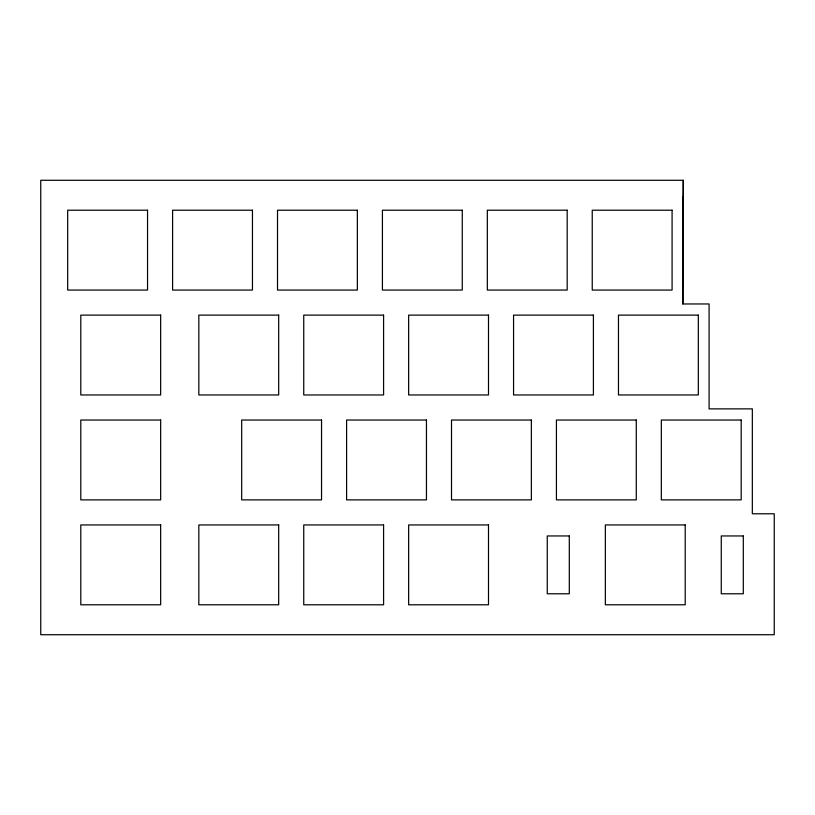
<?xml version="1.0" encoding="UTF-8"?>
<svg xmlns="http://www.w3.org/2000/svg" width="815" height="815" viewBox="0 0 815 815"><rect width="100%" height="100%" fill="white"/><g stroke="black" fill="none" stroke-linecap="round" stroke-linejoin="round"><path stroke-width="1.22" d="M682.848 303.964L683.265 180.278L40.75 180.278L40.75 634.722L774.25 634.722L774.25 513.786L752.337 513.786L752.337 408.875L709.081 408.875L709.081 303.964L682.848 303.964L682.848 196.792M683.265 180.278L683.265 196.792M147.546 210.209L67.686 210.209L67.686 290.059L147.546 290.059L147.546 210.209M252.456 210.209L172.597 210.209L172.597 290.059L252.456 290.059L252.456 210.209M357.357 210.209L277.507 210.209L277.507 290.059L357.357 290.059L357.357 210.209M462.268 210.209L382.418 210.209L382.418 290.059L462.268 290.059L462.268 210.209M567.179 210.209L487.329 210.209L487.329 290.059L567.179 290.059L567.179 210.209M672.09 210.209L592.24 210.209L592.24 290.059L672.09 290.059L672.09 210.209M160.657 315.12L80.797 315.12L80.797 394.969L160.657 394.969L160.657 315.12M278.679 315.12L198.829 315.12L198.829 394.969L278.679 394.969L278.679 315.12M383.59 315.12L303.74 315.12L303.74 394.969L383.59 394.969L383.59 315.12M488.501 315.12L408.651 315.12L408.651 394.969L488.501 394.969L488.501 315.12M593.412 315.12L513.562 315.12L513.562 394.969L593.412 394.969L593.412 315.12M698.323 315.12L618.473 315.12L618.473 394.969L698.323 394.969L698.323 315.12M160.657 420.031L80.797 420.031L80.797 499.88L160.657 499.88L160.657 420.031M321.538 420.031L241.688 420.031L241.688 499.88L321.538 499.88L321.538 420.031M426.449 420.031L346.599 420.031L346.599 499.88L426.449 499.88L426.449 420.031M531.36 420.031L451.51 420.031L451.51 499.88L531.36 499.88L531.36 420.031M636.27 420.031L556.421 420.031L556.421 499.88L636.27 499.88L636.27 420.031M741.192 420.031L661.332 420.031L661.332 499.88L741.192 499.88L741.192 420.031M160.657 524.942L80.797 524.942L80.797 604.791L160.657 604.791L160.657 524.942M278.679 524.942L198.829 524.942L198.829 604.791L278.679 604.791L278.679 524.942M383.59 524.942L303.74 524.942L303.74 604.791L383.59 604.791L383.59 524.942M488.501 524.942L408.651 524.942L408.651 604.791L488.501 604.791L488.501 524.942M685.211 524.942L605.351 524.942L605.351 604.791L685.211 604.791L685.211 524.942M569.298 535.954L547.262 535.954L547.262 593.778L569.298 593.778L569.298 535.954M743.3 535.954L721.265 535.954L721.265 593.778L743.3 593.778L743.3 535.954"/></g></svg>
